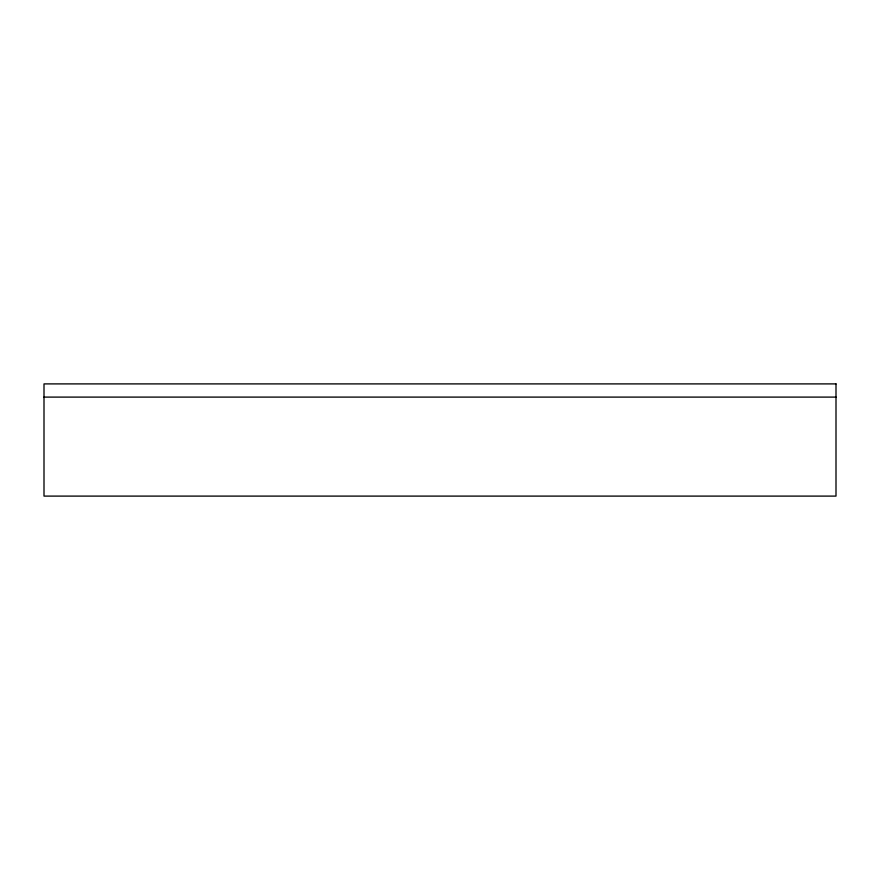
<?xml version="1.0" encoding="UTF-8"?>
<svg xmlns="http://www.w3.org/2000/svg" width="880" height="880" viewBox="0 0 880 880"><rect width="100%" height="100%" fill="white"/><g stroke="black" fill="none" stroke-linecap="round" stroke-linejoin="round"><path stroke-width="1.32" d="M44 397.1L836 397.1M836 383.9L44 383.9L44 496.1L836 496.1L836 383.9"/></g></svg>
